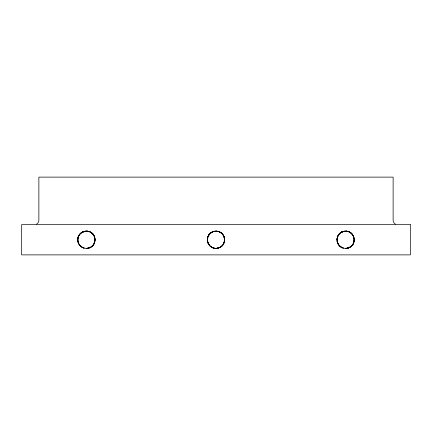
<?xml version="1.0" encoding="UTF-8"?>
<svg xmlns="http://www.w3.org/2000/svg" width="432" height="432" viewBox="0 0 432 432"><rect width="100%" height="100%" fill="white"/><g stroke="black" fill="none" stroke-linecap="round" stroke-linejoin="round"><path stroke-width="0.65" d="M77.76 239.76C77.528 233.906 84.197 229.37 89.559 231.719M336.96 239.76L337.478 236.806L339.568 233.577M89.953 231.887C98.231 235.067 95.445 248.681 86.616 248.4L90.342 247.45L93.02 245.311M349.153 231.887C354.429 234.025 355.936 241.618 351.934 245.635M207.403 238.901L207.533 238.048M217.922 248.184C211.61 249.917 205.308 242.941 207.878 236.806M224.543 241.045C225.261 236.882 222.431 232.508 218.338 231.444M209.968 233.577L208.04 236.407L207.371 240.192M221.389 246.515L223.371 244.264L224.597 240.619C224.289 244.085 221.692 247.174 218.338 248.076M207.743 237.211L207.36 239.76C207.344 236.309 209.612 232.951 212.841 231.719M224.375 241.893L224.467 241.472M90.342 247.45C97.87 244.08 95.704 231.8 87.475 231.185M351.632 245.943L348.759 247.801L345.816 248.4C359.197 247.844 354.883 227.135 342.441 231.719M78.278 236.806L77.771 239.328L78.143 242.309M94.522 242.714L95.029 239.328M337.478 236.806L336.971 239.328L337.343 242.309M353.722 242.714L354.229 239.328M80.681 233.28L81.011 233.005C76.453 236.396 76.858 244.112 81.713 247.018A8.64 8.64 0 0 0 95.029 240.192A8.64 8.64 0 0 0 82.458 232.07A8.64 8.64 0 0 0 81.713 247.018M341.658 232.07A8.64 8.64 0 0 1 354.229 240.192A8.64 8.64 0 0 1 340.913 247.018A8.64 8.64 0 0 1 341.658 232.07L343.678 231.336C335.21 232.805 334.935 246.213 343.262 248.076L339.881 246.24M78.143 237.211L79.515 234.544M337.343 237.211L338.715 234.544M78.44 236.407L78.613 236.012M337.64 236.407L337.813 236.012M223.787 243.508L223.371 244.264L224.629 240.192L223.96 236.407L224.597 238.901L223.96 236.407L224.467 238.048M93.987 243.891L93.285 244.976L93.771 244.264M212.058 232.07A8.64 8.64 0 0 0 211.313 247.018A8.64 8.64 0 0 0 224.629 240.192A8.64 8.64 0 0 0 212.058 232.07L209.666 233.885L208.413 235.629L209.115 234.544M353.187 243.891L352.485 244.976L352.739 244.625M208.413 235.629L209.38 234.209M92.119 246.24L92.734 245.635M352.22 245.311L349.542 247.45M80.066 233.885L82.08 232.276L84.899 231.25M217.501 248.27L220.32 247.244L222.334 245.635M339.266 233.885L341.28 232.276L344.099 231.25M339.881 233.28L340.211 233.005M210.611 233.005L213.246 231.568L216.648 231.142M81.356 232.745L85.325 231.185L87.901 231.25L86.616 231.12M219.553 247.633L221.044 246.775M340.556 232.745L344.525 231.185L348.759 231.719M36.596 224.132L38.151 222.718L38.875 220.531L38.88 177.12L393.12 177.12L393.125 220.531L393.849 222.718L395.404 224.132M83.646 231.568L82.458 232.07L84.478 231.336L83.241 231.719M82.08 232.276L83.565 231.649M341.28 232.276L342.846 231.568M212.447 231.887C215.195 230.639 218.581 231.023 221.044 232.745M89.154 247.952L87.048 248.378L89.559 247.801M348.354 247.952L346.675 248.335M217.075 248.335L218.754 247.952L215.784 248.4M346.248 248.378L348.759 247.801M216.648 248.378L218.754 247.952L216.216 248.4M215.352 231.142L215.784 231.12M216.216 231.12L218.754 231.568M345.816 231.12L347.101 231.25L346.248 231.142M214.925 248.335L215.352 248.378L213.662 248.076M212.841 247.801L214.078 248.184L212.447 247.633M77.933 241.472C78.538 244.598 81 247.217 84.062 248.076L81.011 246.515M343.262 248.076L341.658 247.45M84.062 248.076L82.458 247.45M347.938 231.444L349.542 232.07L348.354 231.568M88.738 231.444L90.342 232.07M221.389 233.005L219.553 231.887L221.719 233.28M211.313 247.018L211.68 247.244L209.968 245.943M341.28 247.244L338.461 244.625L337.133 241.472M349.92 232.276L351.502 233.501M350.287 232.502L351.319 233.28M92.119 233.28L91.087 232.502L92.302 233.501M90.72 232.276L92.432 233.577M352.22 234.209L351.934 233.885L352.739 234.895M93.02 234.209L92.734 233.885L93.539 234.895M207.878 242.714L209.666 245.635M223.371 235.256L222.032 233.577L223.787 236.012M209.115 244.976L207.457 241.045L208.413 243.891M353.56 236.407L353.387 236.012L353.776 237.087M94.36 236.407L94.187 236.012L94.576 237.087M337.478 242.714L337.813 243.508M78.278 242.714L78.613 243.508M337.225 241.893L338.013 243.891M78.025 241.893L78.813 243.891M354.067 238.048L354.143 238.475M94.867 238.048L94.943 238.475M410.4 224.64L21.6 224.64L21.6 254.88L410.4 254.88L410.4 224.64"/></g></svg>
